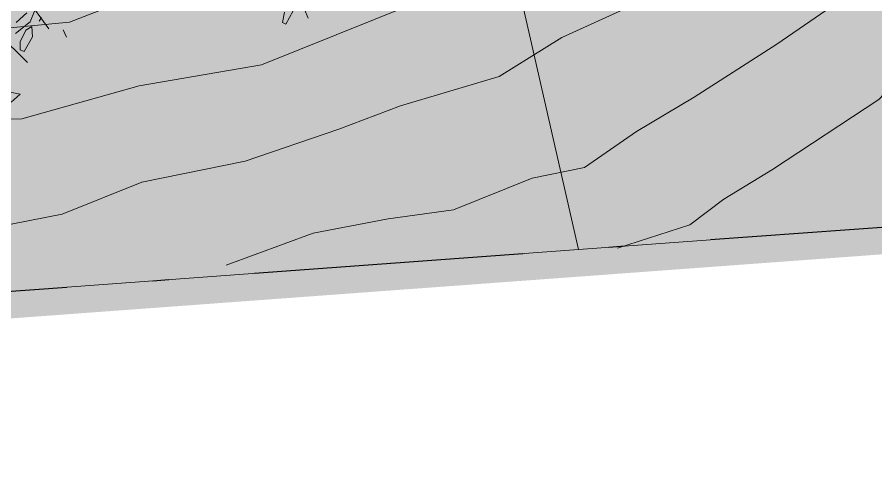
# Model space of a CAD drawing. Header units: inches. Extents: x 218980 to 233865, y 587194 to 599270.
# Drawn here: x 219155.72 to 219171.68, y 587355.34 to 587363.61 of the extents above; entities that cross this region are included whole.
import ezdxf

# ---------------------------------------------------------------- set-up
doc = ezdxf.new("R2010")
doc.units = ezdxf.units.IN
doc.header["$MEASUREMENT"] = 0
for name, pattern in [('01', [0]), ('DASHDOT2', [0.5, 0.25, -0.125, 0, -0.125]), ('State_Boundary_2', [13.5, 5, -1.6, 0.3, -1.6, 5])]:
    doc.linetypes.add(name, pattern=pattern)
doc.layers.get('0').update_dxf_attribs({"lineweight": 0})
for name, color, linetype, lineweight in [('Forest and Steep Slope', 66, '01', 0), ('Major Contour', 250, 'Continuous', 0), ('Minor Contour', 250, 'Continuous', 0), ('Planning Boundary', 222, '01', 0), ('Proposed Urban Design', 250, 'Continuous', 0), ('Town Boundary', 220, 'DASHDOT2', 30)]:
    doc.layers.add(name, color=color, linetype=linetype, lineweight=lineweight)
doc.layers.add('Open Space Within Settlement Active', color=7, linetype='01', lineweight=0, true_color=0xb1d336)
doc.layers.add('Open Space Within Settlement Passive', color=7, linetype='01', lineweight=0, true_color=0xcbe279)

# ---------------------------------------------------------------- blocks, each defined once
blk = doc.blocks.new('tree2')
at = {"color": 44}
for p, q in [((325200.778, 3048391.963), (325201.54, 3048390.915)), ((325200.315, 3048391.099), (325201.138, 3048390.285))]:
    blk.add_line(p, q, dxfattribs=at)
at = {"color": 66}
for p, q in [((325200.931, 3048391.032), (325201.13, 3048391.213)), ((325201.27, 3048391.239), (325201.192, 3048391.044)), ((325201.192, 3048391.044), (325200.918, 3048390.825)), ((325201.356, 3048391.058), (325201.4, 3048391.122)), ((325201.005, 3048390.672), (325201.108, 3048390.89)), ((325201.108, 3048390.89), (325201.223, 3048390.956)), ((325201.223, 3048390.956), (325201.233, 3048390.765)), ((325201.803, 3048390.894), (325201.865, 3048390.759))]:
    blk.add_line(p, q, dxfattribs=at)
at = {"color": 68}
for p, q in [((325201.003, 3048390.523), (325201.005, 3048390.672)), ((325201.233, 3048390.765), (325201.078, 3048390.492)), ((325201.078, 3048390.492), (325201.003, 3048390.523)), ((325200.667, 3048389.767), (325201.002, 3048389.697)), ((325201.002, 3048389.697), (325200.84, 3048389.553)), ((325197.912, 3048388.336), (325198.051, 3048388.015)), ((325197.571, 3048387.933), (325197.608, 3048388.124)), ((325197.842, 3048388.273), (325197.634, 3048387.904)), ((325197.634, 3048387.904), (325197.571, 3048387.933))]:
    blk.add_line(p, q, dxfattribs=at)

msp = doc.modelspace()

# ---------------------------------------------------------------- hatches: boundary and pattern name
at = {"layer": 'Forest and Steep Slope'}
h = msp.add_hatch(color=256, dxfattribs=at)
h.dxf.hatch_style = 1
edge = h.paths.add_edge_path()
edge.add_line((219215.191, 587388.445), (219212.431, 587396.622))
edge.add_line((219212.431, 587396.622), (219210.35, 587403.244))
edge.add_line((219210.35, 587403.244), (219208.496, 587407.49))
edge.add_line((219208.496, 587407.49), (219203.404, 587419.31))
edge.add_arc((219279.52, 587354.454), 100, 139.56725, 152.79759)
edge.add_line((219190.581, 587400.168), (219188.507, 587396.134))
edge.add_arc((219148.485, 587416.705), 45, 319.3761, 332.7976, ccw=False)
edge.add_line((219182.64, 587387.406), (219178.917, 587383.066))
edge.add_arc((219159.942, 587399.343), 25, 291.9907, 319.3761, ccw=False)
edge.add_line((219169.303, 587376.162), (219162.895, 587373.575))
edge.add_line((219162.895, 587373.575), (219166.155, 587359.285))
edge.add_line((219166.155, 587359.285), (219182.073, 587360.455))
edge.add_line((219182.073, 587360.455), (219185.948, 587349.321))
edge.add_line((219185.948, 587349.321), (219219.5, 587319.342))
edge.add_line((219219.5, 587319.342), (219222.284, 587310.428))
edge.add_line((219222.284, 587310.428), (219227.098, 587308.02))
edge.add_line((219227.098, 587308.02), (219234.245, 587307.494))
edge.add_line((219234.245, 587307.494), (219256.898, 587303.243))
edge.add_line((219256.898, 587303.243), (219268.665, 587271.866))
edge.add_line((219268.665, 587271.866), (219292.999, 587267.625))
edge.add_arc((219297.372, 587282.839), 15.829, 120.0045, 253.9646, ccw=False)
edge.add_line((219289.456, 587296.546), (219306.426, 587305.921))
edge.add_line((219306.426, 587305.921), (219345.733, 587324.315))
edge.add_line((219345.733, 587324.315), (219343.219, 587326.793))
edge.add_line((219343.219, 587326.793), (219337.065, 587324.941))
edge.add_line((219337.065, 587324.941), (219328.952, 587324.666))
edge.add_line((219328.952, 587324.666), (219314.045, 587319.777))
edge.add_line((219314.045, 587319.777), (219313.164, 587319.488))
edge.add_line((219313.164, 587319.488), (219303.701, 587322.456))
edge.add_line((219303.701, 587322.456), (219292.056, 587319.273))
edge.add_line((219292.056, 587319.273), (219286.937, 587317.765))
edge.add_line((219286.937, 587317.765), (219283.406, 587315.483))
edge.add_line((219283.406, 587315.483), (219277.809, 587316.241))
edge.add_line((219277.809, 587316.241), (219272.55, 587316.471))
edge.add_line((219272.55, 587316.471), (219268.598, 587317.591))
edge.add_line((219268.598, 587317.591), (219258.547, 587318.756))
edge.add_line((219258.547, 587318.756), (219246.319, 587318.659))
edge.add_line((219246.319, 587318.659), (219241.702, 587321.518))
edge.add_line((219241.702, 587321.518), (219238.105, 587327.589))
edge.add_line((219238.105, 587327.589), (219234.415, 587332.872))
edge.add_line((219234.415, 587332.872), (219220.135, 587334.434))
edge.add_line((219220.135, 587334.434), (219211.173, 587342.69))
edge.add_line((219211.173, 587342.69), (219208.656, 587346.12))
edge.add_line((219208.656, 587346.12), (219201.357, 587353.603))
edge.add_line((219201.357, 587353.603), (219185.702, 587357.123))
edge.add_line((219185.702, 587357.123), (219194.937, 587367.86))
edge.add_line((219194.937, 587367.86), (219208.172, 587370.738))
edge.add_line((219208.172, 587370.738), (219215.245, 587375.763))
edge.add_line((219215.245, 587375.763), (219218.595, 587381.214))
edge.add_line((219218.595, 587381.214), (219215.191, 587388.445))
at = {"layer": 'Open Space Within Settlement Passive'}
h = msp.add_hatch(color=256, dxfattribs=at)
h.dxf.hatch_style = 1
edge = h.paths.add_edge_path()
edge.add_line((219140.181, 587431.493), (219143.078, 587435.356))
edge.add_line((219143.078, 587435.356), (219151.218, 587438.253))
edge.add_line((219151.218, 587438.253), (219159.358, 587437.563))
edge.add_line((219159.358, 587437.563), (219166.256, 587437.011))
edge.add_line((219166.256, 587437.011), (219169.429, 587436.184))
edge.add_line((219169.429, 587436.184), (219170.808, 587435.08))
edge.add_line((219170.808, 587435.08), (219170.946, 587433.563))
edge.add_line((219170.946, 587433.563), (219170.118, 587432.183))
edge.add_line((219170.118, 587432.183), (219173.632, 587427.918))
edge.add_line((219173.632, 587427.918), (219176.15, 587431.898))
edge.add_line((219176.15, 587431.898), (219176.611, 587433.047))
edge.add_spline(control_points=[(219176.611, 587433.047), (219176.361, 587433.119), (219175.668, 587433.32), (219174.138, 587433.472), (219172.082, 587434.09), (219171.391, 587437.305), (219165.42, 587437.58), (219159.606, 587438.28), (219153.449, 587438.915), (219148.62, 587438.209), (219145.114, 587436.572), (219141.57, 587435.753), (219137.417, 587435.99), (219133.079, 587433.239), (219127.956, 587431.327), (219123.215, 587429.645), (219119.049, 587426.148), (219118.446, 587422.535), (219118.265, 587420.388)], knot_values=[1.689723, 1.689723, 1.689723, 1.689723, 2.465795, 3.84489, 6.409217, 8.035211, 12.713169, 20.89333, 27.373534, 30.788262, 35.429791, 38.892399, 41.604678, 47.675557, 53.577853, 58.134193, 62.766609, 68.949421, 68.949421, 68.949421, 68.949421], degree=3, periodic=0)
edge.add_arc((219113.18, 587420.797), 5.101, 329.1527, 355.3962, ccw=False)
edge.add_spline(control_points=[(219117.559, 587418.182), (219117.311, 587417.998), (219117.059, 587417.815), (219115.616, 587416.778), (219114.361, 587415.931), (219113.073, 587415.118)], knot_values=[62.991537, 62.991537, 62.991537, 62.991537, 63.687297, 63.687297, 66.933803, 66.933803, 66.933803, 66.933803], degree=3, periodic=0)
edge.add_line((219113.073, 587415.118), (219108.832, 587410.246))
edge.add_line((219108.832, 587410.246), (219121.386, 587418.385))
edge.add_line((219121.386, 587418.385), (219131.043, 587423.214))
edge.add_line((219131.043, 587423.214), (219134.492, 587425.697))
edge.add_line((219134.492, 587425.697), (219140.181, 587431.493))
h.paths.add_polyline_path([(219167.295, 587417.897), (219173.632, 587427.918), (219170.118, 587432.183), (219163.496, 587430.114), (219154.943, 587426.803), (219154.529, 587426.803), (219150.39, 587423.078), (219146.665, 587418.939), (219143.354, 587412.593), (219140.871, 587407.765), (219135.215, 587395.763), (219132.456, 587386.106), (219131.904, 587381.691), (219131.076, 587374.38), (219131.076, 587366.654), (219131.985, 587356.771), (219166.155, 587359.285), (219162.895, 587373.575), (219158.768, 587371.908, -0.088747), (219150.15, 587370.1), (219140.844, 587369.823), (219139.516, 587379.69), (219140.486, 587385.388), (219147.882, 587387.207), (219154.823, 587390.276), (219147.985, 587398.849), (219158.447, 587408.29)])

# ---------------------------------------------------------------- linework, layer by layer
at = {"layer": 'Forest and Steep Slope'}
msp.add_lwpolyline([(219178.917, 587383.066, -0.120063), (219169.303, 587376.162), (219162.895, 587373.575), (219166.155, 587359.285), (219182.073, 587360.455), (219185.948, 587349.321), (219219.5, 587319.342), (219222.284, 587310.428)], format="xyb", dxfattribs=at)
at = {"layer": 'Major Contour', "elevation": 2785}
msp.add_lwpolyline([(219172.332, 587365.236), (219171.265, 587364.091), (219169.841, 587363.104), (219168.303, 587362.122), (219167.231, 587361.484), (219166.264, 587360.81), (219165.294, 587360.616), (219163.831, 587360.023), (219162.617, 587359.856), (219161.221, 587359.589), (219159.6, 587358.996)], dxfattribs=at)
at = {"layer": 'Minor Contour'}
for points in [[(219231.587, 587380.654), (219218.747, 587375.198), (219214.397, 587374.772), (219214.05, 587374.854), (219212.889, 587374.699), (219211.746, 587374.305), (219207.273, 587373.112), (219204.418, 587372.813), (219197.561, 587371.291), (219195.06, 587371.24), (219192.321, 587370.767), (219190.116, 587371.393), (219184.987, 587369.097), (219180.283, 587366.8), (219178.54, 587366.184), (219175.063, 587365.142), (219173.558, 587364.012), (219171.739, 587362.077), (219169.762, 587360.774), (219168.853, 587360.221), (219168.22, 587359.747), (219166.876, 587359.312)], [(219124.508, 587355.728), (219125.535, 587356.561), (219125.644, 587356.674), (219125.826, 587356.763), (219127.464, 587359.174), (219128.643, 587360.192), (219130.737, 587360.686), (219134.655, 587359.608), (219136.997, 587359.614), (219139.142, 587360.043), (219141.015, 587360.783), (219142.927, 587361.368), (219144.682, 587361.719), (219145.892, 587361.875), (219147.413, 587362.576), (219148.798, 587362.761), (219156.69, 587363.513), (219162.124, 587365.617), (219164.736, 587366.993), (219169.597, 587368.796), (219178.138, 587371.271)], [(219178.569, 587370.087), (219170.963, 587367.883), (219167.708, 587366.61), (219165.959, 587365.652), (219163.758, 587364.13), (219160.262, 587362.721), (219157.988, 587362.328), (219155.802, 587361.716), (219154.115, 587361.689), (219152.904, 587361.596), (219151.087, 587361.298), (219149.799, 587361.083), (219147.457, 587360.356), (219145.467, 587360.083), (219141.717, 587359.42), (219140.04, 587359.03), (219137.66, 587358.251), (219135.397, 587357.51), (219133.837, 587356.887)], [(219172.33, 587366.969), (219169.564, 587365.552), (219167.821, 587364.13), (219165.846, 587363.228), (219164.679, 587362.502), (219162.842, 587361.958), (219161.696, 587361.524), (219159.956, 587360.932), (219158.032, 587360.537), (219156.555, 587359.944), (219154.363, 587359.518), (219152.872, 587359.177), (219149.705, 587358.65), (219148.494, 587358.402), (219147.065, 587357.998), (219146.475, 587357.843)]]:
    msp.add_lwpolyline(points, dxfattribs=at)
at = {"layer": 'Open Space Within Settlement Active'}
msp.add_lwpolyline([(219131.904, 587381.691), (219131.076, 587374.38), (219131.076, 587366.654), (219131.985, 587356.771), (219166.155, 587359.285), (219162.895, 587373.575), (219158.768, 587371.908, -0.088747), (219150.15, 587370.1), (219140.844, 587369.823), (219139.516, 587379.69), (219140.486, 587385.388)], format="xyb", dxfattribs=at)
at = {"layer": 'Planning Boundary', "lineweight": 5, "const_width": 1}
msp.add_lwpolyline([(219180.099, 587615.206), (219179.48, 587586.322), (219133.366, 587559.17), (219091.397, 587544.284), (219048.906, 587533.2), (219016.853, 587502.186), (219012.006, 587498.151), (218982.942, 587477.15), (218980.217, 587473.076), (218991.841, 587441.632), (219001.372, 587412.667), (219011.65, 587392.01), (219013.407, 587378.786), (219038.086, 587359.082), (219059.345, 587348.467), (219066.33, 587345.89), (219084.986, 587342.099), (219126.328, 587356.355), (219182.073, 587360.455), (219185.948, 587349.321), (219219.5, 587319.342), (219222.284, 587310.428)], dxfattribs=at)
at = {"layer": 'Town Boundary', "linetype": 'State_Boundary_2'}
msp.add_lwpolyline([(219222.284, 587310.428), (219219.5, 587319.342), (219185.948, 587349.321), (219182.073, 587360.455), (219126.328, 587356.355), (219084.986, 587342.099), (219066.33, 587345.89), (219059.345, 587348.467), (219038.086, 587359.082), (219013.407, 587378.786), (219011.65, 587392.01), (219001.372, 587412.667), (218991.841, 587441.632), (218980.217, 587473.076), (218982.942, 587477.15), (219012.006, 587498.151), (219016.853, 587502.186), (219048.906, 587533.2), (219091.397, 587544.284), (219133.366, 587559.17), (219179.48, 587586.322), (219180.099, 587615.206)], dxfattribs=at)

# ---------------------------------------------------------------- block references
at = {"layer": 'Proposed Urban Design'}
for p in [(-106036.923, -2461024.426), (-106045.232, -2461027.524)]:
    msp.add_blockref('tree2', p, dxfattribs=at)

doc.saveas('drawing.dxf')
